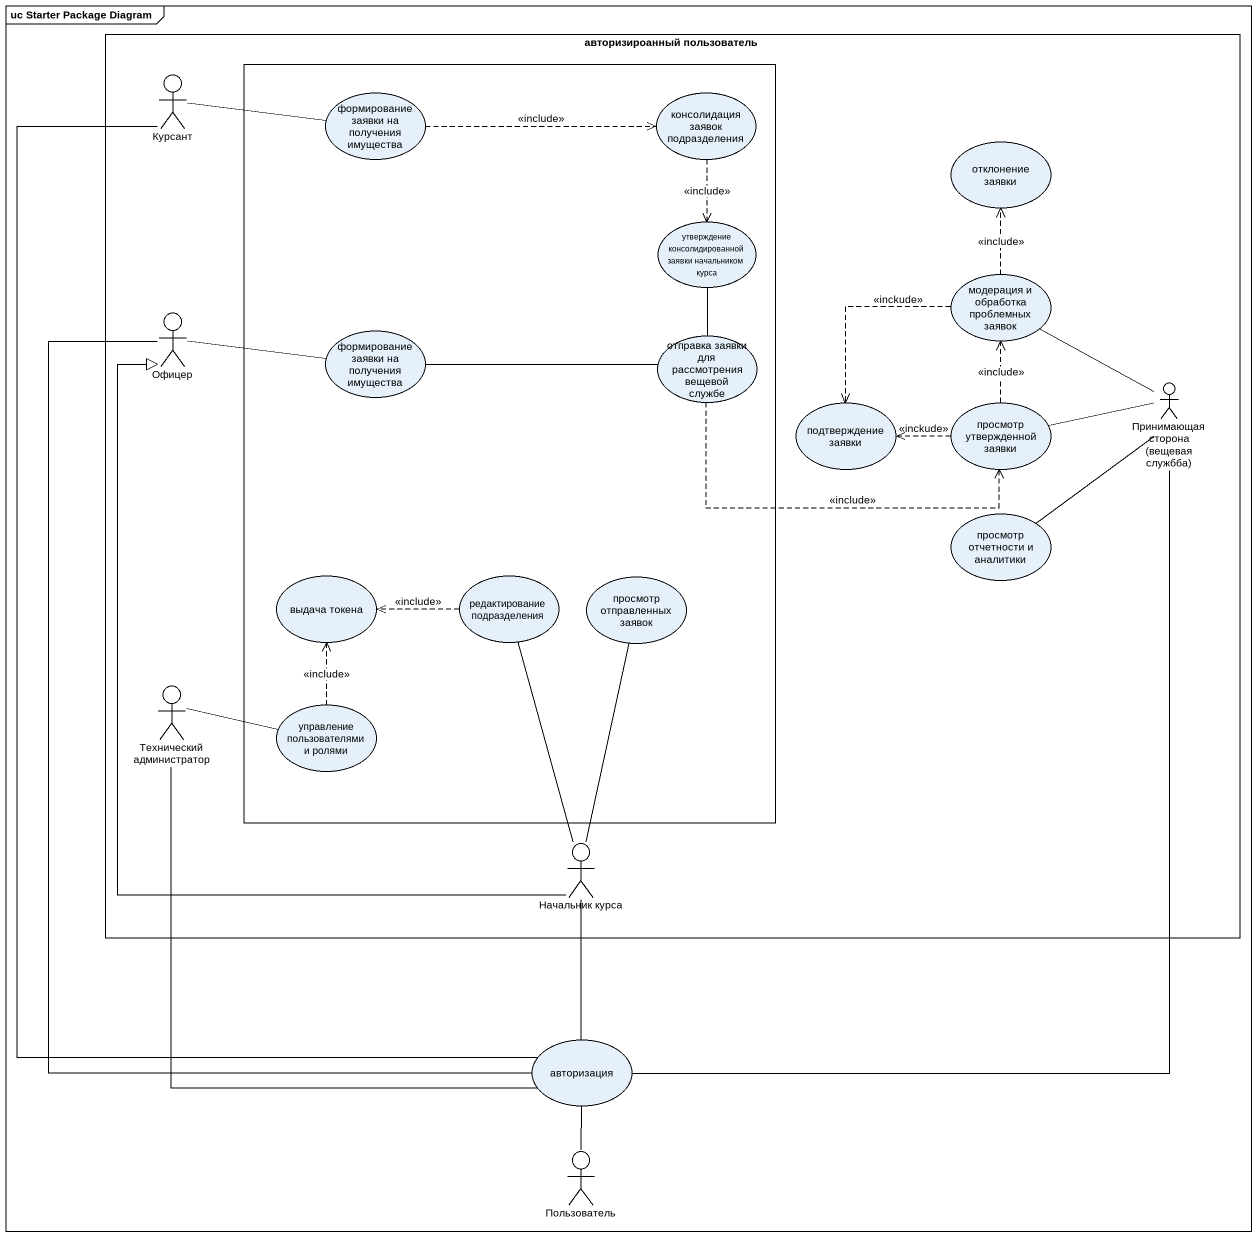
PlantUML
@startuml
mainframe uc Starter Package Diagram
rectangle "авторизироанный пользователь" as авторизироанный_пользователь {
  actor Курсант
  rectangle " " as rectangle1 {
    usecase "формирование заявки на получения имущества" as формирование_заявки_на
    usecase "консолидация заявок подразделения" as консолидация_заявок
    usecase "утверждение консолидированной заявки начальником курса" as утверждение
    usecase "формирование заявки на получения имущества" as формирование_заявки_на_2
    usecase "отправка заявки для рассмотрения вещевой службе" as отправка_заявки_для
    usecase "выдача токена" as выдача_токена
    usecase "редактирование подразделения" as редактирование_подразделения
    usecase "просмотр отправленных заявок" as просмотр_отправленных_заявок
    usecase "управление пользователями и ролями" as управление_пользователями_и
  }
  usecase "отклонение заявки" as отклонение_заявки
  usecase "модерация и обработка проблемных заявок" as модерация_и_обработка
  actor Офицер
  actor "Принимающая сторона (вещевая службба)" as Принимающая_сторона_вещевая
  usecase "подтверждение заявки" as подтверждение_заявки
  usecase "просмотр утвержденной заявки" as просмотр_утвержденной_заявки
  usecase "просмотр отчетности и аналитики" as просмотр_отчетности_и
  actor "Технический администратор" as Технический_администратор
  actor "Начальник курса" as Начальник_курса
}
usecase авторизация
actor Пользователь
Курсант -right- формирование_заявки_на
формирование_заявки_на .right.> консолидация_заявок : <<include>>
консолидация_заявок ..> утверждение : <<include>>
утверждение -- отправка_заявки_для
модерация_и_обработка .up.> отклонение_заявки : <<include>>
модерация_и_обработка ..> подтверждение_заявки : <<inckude>>
Офицер -right- формирование_заявки_на_2
формирование_заявки_на_2 -right- отправка_заявки_для
отправка_заявки_для .right.> просмотр_утвержденной_заявки : <<include>>
Принимающая_сторона_вещевая -up- модерация_и_обработка
Принимающая_сторона_вещевая -left- просмотр_утвержденной_заявки
Принимающая_сторона_вещевая -- просмотр_отчетности_и
просмотр_утвержденной_заявки .up.> модерация_и_обработка : <<include>>
просмотр_утвержденной_заявки .left.> подтверждение_заявки : <<inckude>>
редактирование_подразделения .left.> выдача_токена : <<include>>
Технический_администратор -right- управление_пользователями_и
управление_пользователями_и .up.> выдача_токена : <<include>>
Начальник_курса -up-|> Офицер
Начальник_курса -up- редактирование_подразделения
Начальник_курса -up- просмотр_отправленных_заявок
авторизация -up- Курсант
авторизация -up- Офицер
авторизация -up- Принимающая_сторона_вещевая
авторизация -up- Технический_администратор
авторизация -up- Начальник_курса
Пользователь -up- авторизация
@enduml
